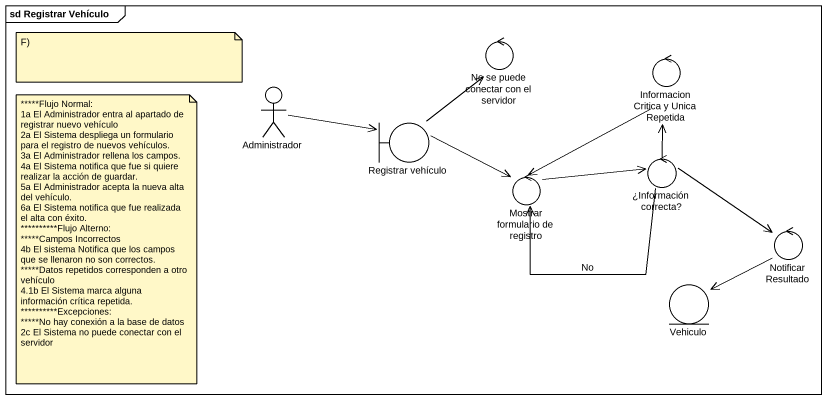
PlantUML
@startuml
mainframe sd Registrar Vehículo
control "No se puede conectar con el servidor" as No_se_puede_conectar_con_el #FFFFFF
control "Informacion Critica y Unica Repetida" as Informacion_Critica_y_Unica
actor Administrador
boundary "Registrar vehículo" as Registrar_vehículo
control "Mostrar formulario de registro" as Mostrar_formulario_de
control "¿Información correcta?" as Información_correcta
control "Notificar Resultado" as Notificar_Resultado
entity Vehiculo
Informacion_Critica_y_Unica --> Mostrar_formulario_de
Administrador -right-> Registrar_vehículo
Registrar_vehículo -up-> No_se_puede_conectar_con_el
Registrar_vehículo -right-> Mostrar_formulario_de
Mostrar_formulario_de -right-> Información_correcta
Información_correcta -up-> Informacion_Critica_y_Unica
Información_correcta -left-> Mostrar_formulario_de : No
Información_correcta -right-> Notificar_Resultado
Notificar_Resultado -left-> Vehiculo
note as N1
  F)
end note
note as N2
  ~**~***Flujo Normal:
  1a El Administrador entra al apartado de registrar nuevo vehículo
  2a El Sistema despliega un formulario para el registro de nuevos vehículos.
  3a El Administrador rellena los campos.
  4a El Sistema notifica que fue si quiere realizar la acción de guardar.
  5a El Administrador acepta la nueva alta del vehículo.
  6a El Sistema notifica que fue realizada el alta con éxito.
  ~**~**~**~**~**Flujo Alterno:
  ~**~***Campos Incorrectos
  4b El sistema Notifica que los campos que se llenaron no son correctos.
  ~**~***Datos repetidos corresponden a otro vehículo
  4.1b El Sistema marca alguna información crítica repetida.
  ~**~**~**~**~**Excepciones:
  ~**~***No hay conexión a la base de datos
  2c El Sistema no puede conectar con el servidor
end note
@enduml
